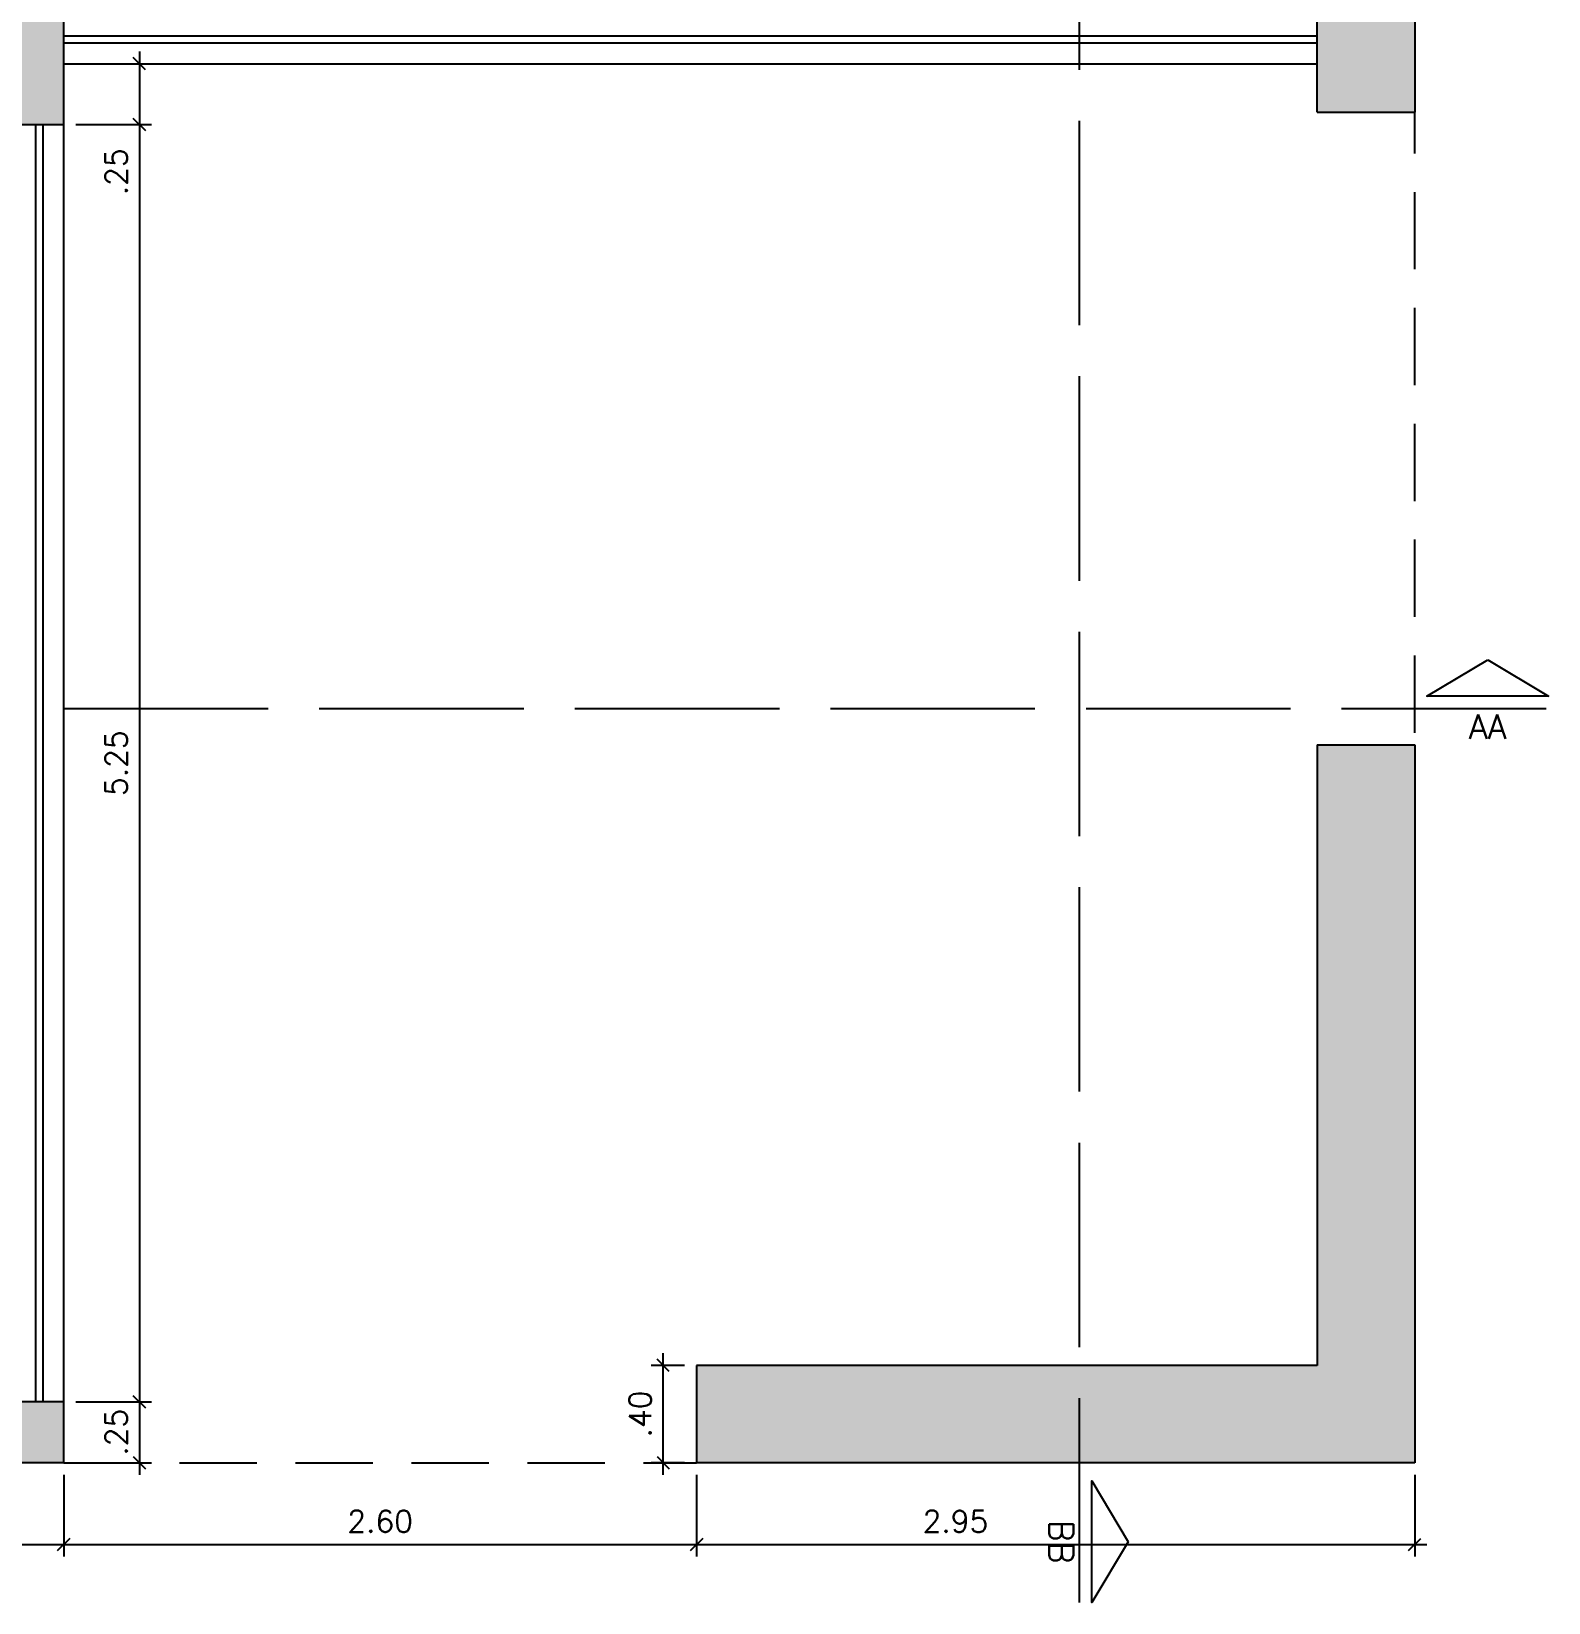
# Model space of a CAD drawing. Header units: millimetres. Extents: x 989.2 to 1073.6, y 1022.3 to 1081.3.
# Drawn here: x 1006.44 to 1012.67, y 1064.67 to 1071.13 of the extents above; entities that cross this region are included whole.
import ezdxf

# ---------------------------------------------------------------- set-up
doc = ezdxf.new("R2010")
doc.units = ezdxf.units.MM
doc.header["$PDMODE"] = 34
doc.linetypes.add('DASHED', pattern=[15, 12, -3])
doc.linetypes.add('DASHED2', pattern=[9.525, 6.35, -3.175])
for name, color, linetype in [('ALVENARIA', 4, 'Continuous'), ('CAIXILHOS', 1, 'Continuous'), ('CORTE', 4, 'Continuous'), ('COTAS', 7, 'Continuous'), ('HACHURA', 253, 'Continuous'), ('PROJEÇÃO', 8, 'DASHED2')]:
    doc.layers.add(name, color=color, linetype=linetype)
doc.styles.add('1.50', font='simplex.shx', dxfattribs={"height": 0.06})
doc.styles.get("Standard").update_dxf_attribs({"font": 'simplex.shx'})
doc.dimstyles.new('1.50', dxfattribs={"dimscale": 0.5, "dimtxt": 0.18, "dimasz": 0.1, "dimexe": 0.1, "dimexo": 0.1, "dimgap": 0.1, "dimtad": 1, "dimzin": 4, "dimdsep": 46, "dimtxsty": 'Standard', "dimblk": 'OBLIQUE', "dimcen": 0.1, "dimdle": 0.1, "dimclrd": 1, "dimclre": 1, "dimclrt": 256, "dimadec": 0, "dimazin": 0, "dimtfac": 1, "dimtmove": 0, "dimatfit": 3, "dimldrblk": 'ORIGIN2', "dimfxl": 1, "dimtolj": 1, "dimarcsym": 1})

# ---------------------------------------------------------------- blocks, each defined once
blk = doc.blocks.new('_Oblique')
at = {"color": 0, "linetype": 'ByBlock', "lineweight": -2}
blk.add_line((-0.5, -0.5), (0.5, 0.5), dxfattribs=at)
blk = doc.blocks.new('*D97')
at = {"layer": 'COTAS', "color": 1, "lineweight": -2, "ltscale": 0.05, "transparency": 16777216}
for p, q in [((1006.883, 1070.7996), (1006.883, 1065.4496)), ((1006.6221, 1070.7496), (1006.933, 1070.7496)), ((1006.6221, 1065.4996), (1006.933, 1065.4996))]:
    blk.add_line(p, q, dxfattribs=at)
at = {"layer": 'Defpoints', "color": 0, "ltscale": 0.05, "transparency": 16777216}
for p in [(1006.5721, 1070.7496), (1006.5721, 1065.4996), (1006.883, 1065.4996)]:
    blk.add_point(p, dxfattribs=at)
at = {"layer": 'COTAS', "color": 1, "lineweight": -2, "ltscale": 0.05, "transparency": 16777216, "xscale": 0.05, "yscale": 0.05, "zscale": 0.05}
for p, rotation in [((1006.883, 1070.7496), 90), ((1006.883, 1065.4996), 270)]:
    blk.add_blockref('_Oblique', p, dxfattribs=dict(at, rotation=rotation))
at = {"layer": 'COTAS', "ltscale": 0.05, "transparency": 16777216, "insert": (1006.788, 1068.1246), "char_height": 0.09, "attachment_point": 5, "rotation": 90}
blk.add_mtext('\\A1;5.25', dxfattribs=at)
blk = doc.blocks.new('_Origin2')
at = {"color": 0, "linetype": 'ByBlock', "lineweight": -2}
blk.add_line((-0.5, 0), (-1, 0), dxfattribs=at)
for radius in [0.5, 0.25]:
    blk.add_circle((0, 0), radius, dxfattribs=at)
blk = doc.blocks.new('*D98')
at = {"layer": 'COTAS', "color": 1, "lineweight": -2, "ltscale": 0.05, "transparency": 16777216}
for p, q in [((1006.6221, 1065.4996), (1006.933, 1065.4996)), ((1006.883, 1065.5496), (1006.883, 1065.1996)), ((1006.6221, 1065.2496), (1006.933, 1065.2496))]:
    blk.add_line(p, q, dxfattribs=at)
at = {"layer": 'Defpoints', "color": 0, "ltscale": 0.05, "transparency": 16777216}
for p in [(1006.5721, 1065.4996), (1006.5721, 1065.2496), (1006.883, 1065.2496)]:
    blk.add_point(p, dxfattribs=at)
at = {"layer": 'COTAS', "color": 1, "lineweight": -2, "ltscale": 0.05, "transparency": 16777216, "xscale": 0.05, "yscale": 0.05, "zscale": 0.05}
for p, rotation in [((1006.883, 1065.4996), 90), ((1006.883, 1065.2496), 270)]:
    blk.add_blockref('_Oblique', p, dxfattribs=dict(at, rotation=rotation))
at = {"layer": 'COTAS', "ltscale": 0.05, "transparency": 16777216, "insert": (1006.788, 1065.3746), "char_height": 0.09, "attachment_point": 5, "rotation": 90}
blk.add_mtext('\\A1;.25', dxfattribs=at)
blk = doc.blocks.new('*D99')
at = {"layer": 'COTAS', "color": 1, "lineweight": -2, "ltscale": 0.05, "transparency": 16777216}
for p, q in [((1009.035, 1065.1996), (1009.035, 1065.6996)), ((1009.1221, 1065.6496), (1008.985, 1065.6496)), ((1009.1221, 1065.2496), (1008.985, 1065.2496))]:
    blk.add_line(p, q, dxfattribs=at)
at = {"layer": 'Defpoints', "color": 0, "ltscale": 0.05, "transparency": 16777216}
for p in [(1009.035, 1065.6496), (1009.1721, 1065.6496), (1009.1721, 1065.2496)]:
    blk.add_point(p, dxfattribs=at)
at = {"layer": 'COTAS', "color": 1, "lineweight": -2, "ltscale": 0.05, "transparency": 16777216, "xscale": 0.05, "yscale": 0.05, "zscale": 0.05}
for p, rotation in [((1009.035, 1065.6496), 90), ((1009.035, 1065.2496), 270)]:
    blk.add_blockref('_Oblique', p, dxfattribs=dict(at, rotation=rotation))
at = {"layer": 'COTAS', "ltscale": 0.05, "transparency": 16777216, "insert": (1008.94, 1065.4496), "char_height": 0.09, "attachment_point": 5, "rotation": 90}
blk.add_mtext('\\A1;.40', dxfattribs=at)
blk = doc.blocks.new('*D116')
at = {"layer": 'COTAS', "color": 1, "lineweight": -2, "ltscale": 0.05, "transparency": 16777216}
for p, q in [((1006.883, 1071.0496), (1006.883, 1070.7496)), ((1006.6221, 1070.9996), (1006.933, 1070.9996)), ((1006.6221, 1070.7496), (1006.933, 1070.7496)), ((1006.883, 1070.7496), (1006.883, 1070.4111))]:
    blk.add_line(p, q, dxfattribs=at)
at = {"layer": 'Defpoints', "color": 0, "ltscale": 0.05, "transparency": 16777216}
for p in [(1006.5721, 1070.9996), (1006.5721, 1070.7496), (1006.883, 1070.7496)]:
    blk.add_point(p, dxfattribs=at)
at = {"layer": 'COTAS', "color": 1, "lineweight": -2, "ltscale": 0.05, "transparency": 16777216, "xscale": 0.05, "yscale": 0.05, "zscale": 0.05}
for p, rotation in [((1006.883, 1070.9996), 90), ((1006.883, 1070.7496), 270)]:
    blk.add_blockref('_Oblique', p, dxfattribs=dict(at, rotation=rotation))
at = {"layer": 'COTAS', "ltscale": 0.05, "transparency": 16777216, "insert": (1006.788, 1070.5553), "char_height": 0.09, "attachment_point": 5, "rotation": 90}
blk.add_mtext('\\A1;.25', dxfattribs=at)

msp = doc.modelspace()

# ---------------------------------------------------------------- hatches: boundary and pattern name
at = {"layer": 'HACHURA', "ltscale": 0.05}
h = msp.add_hatch(color=256, dxfattribs=at)
h.dxf.hatch_style = 1
h.paths.add_polyline_path([(1012.1221, 1078.5996), (1000.9221, 1078.5996), (1000.9221, 1077.3996), (1001.2221, 1077.3996), (1001.2221, 1078.3496), (1003.4221, 1078.3496), (1003.4221, 1077.3996), (1003.6721, 1077.3996), (1003.6721, 1078.1996), (1011.7221, 1078.1996), (1011.7221, 1070.7996), (1012.1221, 1070.7996)])
h.paths.add_polyline_path([(1003.6721, 1076.3996), (1003.4221, 1076.1496), (1001.1721, 1073.8996), (1000.9221, 1073.6496), (1003.6721, 1073.6496)], flags=17)
h.paths.add_polyline_path([(1003.4221, 1073.8996), (1001.5256, 1073.8996), (1003.4221, 1075.7961)], flags=17)
h.paths.add_polyline_path([(999.9221, 1076.3996), (998.7221, 1076.3996), (998.7221, 1065.2496), (1006.5721, 1065.2496), (1006.5721, 1065.4996), (1001.1221, 1065.4996), (1000.9221, 1065.4996), (1000.9221, 1065.6496), (999.1221, 1065.6496), (999.1221, 1073.6496), (999.9221, 1073.6496), (999.9221, 1073.8996), (998.9721, 1073.8996), (998.9721, 1073.9496), (998.9721, 1076.0996), (999.9221, 1076.0996)])
h.paths.add_polyline_path([(999.9221, 1078.5996), (998.7221, 1078.5996), (998.7221, 1077.3996), (999.4221, 1077.3996), (999.4221, 1077.6496), (999.6721, 1077.6496), (999.6721, 1077.8996), (999.9221, 1077.8996)])
h.paths.add_polyline_path([(1006.3721, 1073.6496), (1006.5721, 1073.6496), (1006.5721, 1073.8996), (1004.6721, 1073.8996), (1004.6721, 1073.6496), (1006.1721, 1073.6496), (1006.1721, 1072.1496), (1006.1721, 1071.1496), (1005.1721, 1071.1496), (1003.6721, 1071.1496), (1003.6721, 1072.6496), (1003.4221, 1072.6496), (1003.4221, 1070.7496), (1003.6721, 1070.7496), (1003.6721, 1070.9496), (1005.1721, 1070.9496), (1005.1721, 1070.7496), (1006.5721, 1070.7496), (1006.5721, 1072.1496), (1006.3721, 1072.1496)], flags=17)
h.paths.add_polyline_path([(1005.1721, 1072.6496), (1004.6721, 1072.6496), (1004.6721, 1072.1496), (1005.1721, 1072.1496)], flags=17)
h = msp.add_hatch(color=256, dxfattribs=at)
h.dxf.hatch_style = 1
h.paths.add_polyline_path([(1012.1221, 1068.1996), (1011.7221, 1068.1996), (1011.7221, 1065.6496), (1009.1721, 1065.6496), (1009.1721, 1065.2496), (1012.1221, 1065.2496)])

# ---------------------------------------------------------------- linework, layer by layer
at = {"layer": 'ALVENARIA'}
for p, q in [((1012.1221, 1078.5996), (1012.1221, 1070.7996)), ((1011.7221, 1070.7996), (1011.7221, 1078.1996)), ((1006.5721, 1070.7496), (1006.5721, 1072.1496)), ((1005.1721, 1070.7496), (1006.5721, 1070.7496)), ((1011.7221, 1068.1996), (1011.7221, 1065.6496)), ((1011.7221, 1068.1996), (1012.1221, 1068.1996)), ((1012.1221, 1068.1996), (1012.1221, 1065.2496)), ((1011.7221, 1065.6496), (1009.1721, 1065.6496)), ((1009.1721, 1065.6496), (1009.1721, 1065.2496)), ((1006.5721, 1065.4996), (1001.1221, 1065.4996)), ((1006.5721, 1065.2496), (1006.5721, 1065.4996)), ((1006.5721, 1065.2496), (998.7221, 1065.2496)), ((1012.1221, 1065.2496), (1009.1721, 1065.2496))]:
    msp.add_line(p, q, dxfattribs=at)
at = {"layer": 'ALVENARIA', "ltscale": 0.05}
msp.add_line((1011.7221, 1070.7996), (1012.1221, 1070.7996), dxfattribs=at)
at = {"layer": 'CAIXILHOS', "color": 2}
for p, q in [((1006.5721, 1071.1146), (1011.7221, 1071.1146)), ((1006.5721, 1071.0846), (1011.7221, 1071.0846)), ((1006.4571, 1065.4996), (1006.4571, 1070.7496)), ((1006.4871, 1065.4996), (1006.4871, 1070.7496))]:
    msp.add_line(p, q, dxfattribs=at)
at = {"layer": 'CAIXILHOS', "color": 1}
for p, q in [((1006.5721, 1070.9996), (1011.7221, 1070.9996)), ((1006.5721, 1065.4996), (1006.5721, 1070.7496))]:
    msp.add_line(p, q, dxfattribs=at)
at = {"layer": 'CORTE', "linetype": 'DASHED', "ltscale": 0.07}
for p, q in [((1010.7455, 1064.6746), (1010.7455, 1079.1746)), ((998.1721, 1068.3496), (1012.6721, 1068.3496))]:
    msp.add_line(p, q, dxfattribs=at)
at = {"layer": 'CORTE', "ltscale": 0.05}
for points in [[(1012.4221, 1068.5496), (1012.6721, 1068.3996), (1012.4221, 1068.3996), (1012.1721, 1068.3996)], [(1010.9455, 1064.9246), (1010.7955, 1064.6746), (1010.7955, 1064.9246), (1010.7955, 1065.1746)]]:
    msp.add_lwpolyline(points, close=True, dxfattribs=at)
at = {"layer": 'COTAS', "color": 1, "ltscale": 0.05}
for p, q in [((1006.5721, 1065.1996), (1006.5721, 1064.8635)), ((1006.5721, 1065.1996), (1006.5721, 1064.8635)), ((1009.1721, 1065.1996), (1009.1721, 1064.8635)), ((1009.1721, 1065.1996), (1009.1721, 1064.8635)), ((1012.1221, 1065.1996), (1012.1221, 1064.8635)), ((998.6721, 1064.9135), (1006.6221, 1064.9135)), ((1006.5221, 1064.9135), (1009.2221, 1064.9135)), ((1009.1221, 1064.9135), (1012.1721, 1064.9135))]:
    msp.add_line(p, q, dxfattribs=at)
at = {"layer": 'PROJEÇÃO', "ltscale": 0.05}
for p, q in [((1012.1221, 1068.2496), (1012.1221, 1070.7996)), ((1006.5721, 1065.2496), (1009.1721, 1065.2496))]:
    msp.add_line(p, q, dxfattribs=at)

# ---------------------------------------------------------------- block references
at = {"layer": 'COTAS', "color": 1, "ltscale": 0.05, "xscale": 0.05, "yscale": 0.05, "zscale": 0.05}
for p in [(1006.5721, 1064.9135), (1009.1721, 1064.9135), (1012.1221, 1064.9135)]:
    msp.add_blockref('_Oblique', p, dxfattribs=at)
at = {"layer": 'COTAS', "color": 1, "ltscale": 0.05, "xscale": 0.05, "yscale": 0.05, "zscale": 0.05, "rotation": 180}
for p in [(1006.5721, 1064.9135), (1009.1721, 1064.9135)]:
    msp.add_blockref('_Oblique', p, dxfattribs=at)

# ---------------------------------------------------------------- texts
at = {"layer": 'CORTE', "ltscale": 0.05, "insert": (1012.4221, 1068.2741), "char_height": 0.1, "attachment_point": 5, "style": '1.50'}
msp.add_mtext_dynamic_manual_height_columns('AA', width=0.477488, gutter_width=0.3, heights=[0], dxfattribs=at)
at = {"layer": 'CORTE', "ltscale": 0.05, "insert": (1010.6699, 1064.9246), "char_height": 0.1, "attachment_point": 5, "rotation": 270, "style": '1.50'}
msp.add_mtext_dynamic_manual_height_columns('BB', width=0.477488, gutter_width=0.3, heights=[0], dxfattribs=at)
at = {"layer": 'COTAS', "ltscale": 0.05, "char_height": 0.09, "attachment_point": 5}
for s, insert in [('\\A1;2.60', (1007.8721, 1065.0085)), ('\\A1;2.95', (1010.2355, 1065.0085))]:
    msp.add_mtext(s, dxfattribs=dict(at, insert=insert))

# ---------------------------------------------------------------- dimensions: what is measured, and where the dimension line sits
at = {"layer": 'COTAS', "ltscale": 0.05}
dim = msp.add_aligned_dim(p1=(1006.5721, 1070.9996), p2=(1006.5721, 1070.7496), distance=0.3109, dimstyle='1.50', dxfattribs=at)
dim.commit()
dim.dimension.update_dxf_attribs({"geometry": '*D116', "text_midpoint": (1006.788, 1070.5553)})
for base, p1, p2, picture, middle in [((1006.883, 1065.4996), (1006.5721, 1070.7496), (1006.5721, 1065.4996), '*D97', (1006.788, 1068.1246)), ((1009.035, 1065.6496), (1009.1721, 1065.2496), (1009.1721, 1065.6496), '*D99', (1008.94, 1065.4496))]:
    dim = msp.add_linear_dim(base=base, p1=p1, p2=p2, angle=90, dimstyle='1.50', dxfattribs=at)
    dim.commit()
    dim.dimension.update_dxf_attribs({"geometry": picture, "text_midpoint": middle})
dim = msp.add_linear_dim(base=(1006.883, 1065.2496), p1=(1006.5721, 1065.4996), p2=(1006.5721, 1065.2496), angle=90, dimstyle='1.50', dxfattribs=at)
dim.commit()
dim.dimension.update_dxf_attribs({"geometry": '*D98', "text_midpoint": (1006.883, 1065.3746), "dimtype": 160})

doc.saveas('drawing.dxf')
